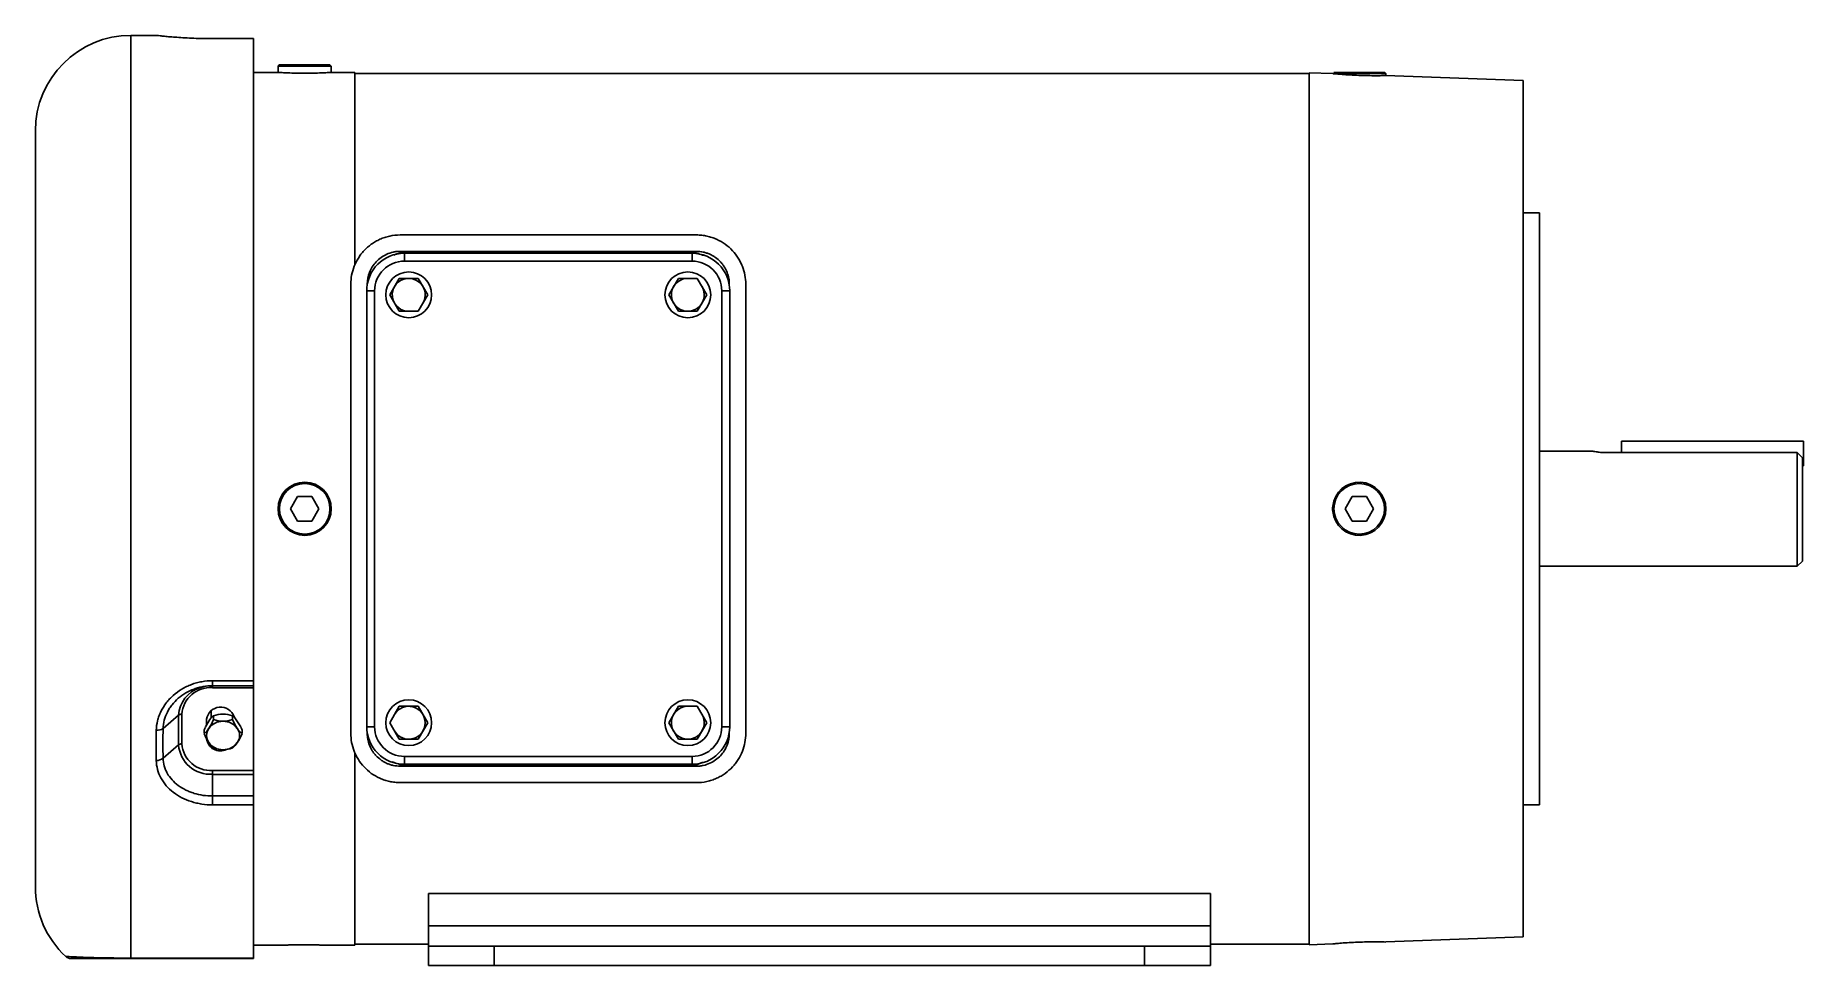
# Paper-space layout '_Front' of a CAD drawing. Header units: inches. Extents: x -6.1 to 7.4, y -3.5 to 3.6.
import ezdxf

# ---------------------------------------------------------------- set-up
doc = ezdxf.new("R2010")
doc.units = ezdxf.units.IN
doc.header["$MEASUREMENT"] = 0

psp = doc.layouts.new('_Front')

# ---------------------------------------------------------------- linework, layer by layer
at = {"color": 7, "linetype": 'Continuous', "lineweight": 25}
for p, q in [((-5.133, 3.596), (-5.325, 3.596)), ((-5.325, 3.596), (-5.325, -3.416)), ((-4.395, 3.571), (-4.705, 3.571)), ((-4.395, 3.571), (-4.705, 3.571)), ((-4.705, 3.571), (-4.705, 3.571)), ((-4.395, 3.571), (-4.395, -3.416)), ((-4.198, 3.372), (-4.207, 3.362)), ((-4.207, 3.362), (-4.207, 3.315)), ((-3.803, 3.362), (-4.207, 3.362)), ((-4.198, 3.372), (-3.813, 3.372)), ((-3.803, 3.362), (-3.813, 3.372)), ((-3.803, 3.315), (-3.803, 3.362)), ((-4.204, 3.315), (-4.395, 3.315)), ((-3.625, 3.315), (-3.806, 3.315)), ((-3.625, 3.315), (-3.625, 1.852)), ((3.625, 3.306), (-3.625, 3.306)), ((3.804, 3.305), (3.625, 3.312)), ((3.625, 3.312), (3.625, -3.312)), ((4.207, 3.305), (3.804, 3.305)), ((3.812, 3.315), (4.198, 3.315)), ((4.207, 3.305), (4.198, 3.315)), ((5.25, 3.252), (4.205, 3.291)), ((4.207, 3.29), (4.207, 3.305)), ((5.25, -3.252), (5.25, 3.252)), ((-6.051, -2.87), (-6.051, 2.87)), ((5.375, 2.249), (5.25, 2.249)), ((5.375, -2.249), (5.375, 2.249)), ((-1.03, 2.08), (-3.28, 2.08)), ((-3.28, 1.955), (-1.03, 1.955)), ((-3.248, 1.941), (-3.248, 1.881)), ((-3.248, 1.941), (-1.063, 1.941)), ((-1.063, 1.881), (-3.248, 1.881)), ((-1.095, 1.949), (-3.215, 1.949)), ((-3.215, 1.949), (-3.215, 1.941)), ((-1.095, 1.949), (-1.095, 1.941)), ((-1.063, 1.941), (-1.063, 1.881)), ((-3.287, 1.75), (-3.359, 1.625)), ((-3.287, 1.75), (-3.143, 1.75)), ((-3.071, 1.625), (-3.143, 1.75)), ((-1.167, 1.75), (-1.239, 1.625)), ((-1.023, 1.75), (-1.167, 1.75)), ((-1.023, 1.75), (-0.951, 1.625)), ((-3.655, 1.705), (-3.655, -1.705)), ((-3.534, 1.655), (-3.474, 1.655)), ((-3.534, -1.655), (-3.534, 1.655)), ((-3.53, 1.705), (-3.53, 1.7)), ((-3.474, 1.655), (-3.474, -1.655)), ((-3.287, 1.5), (-3.359, 1.625)), ((-3.143, 1.5), (-3.071, 1.625)), ((-1.167, 1.5), (-1.239, 1.625)), ((-0.951, 1.625), (-1.023, 1.5)), ((-0.836, -1.655), (-0.836, 1.655)), ((-0.836, 1.655), (-0.777, 1.655)), ((-0.78, 1.705), (-0.78, 1.7)), ((-0.777, 1.655), (-0.777, -1.655)), ((-0.655, 1.705), (-0.655, -1.705)), ((-3.143, 1.5), (-3.287, 1.5)), ((-1.167, 1.5), (-1.023, 1.5)), ((5.778, 0.437), (5.375, 0.437)), ((5.872, 0.427), (7.332, 0.427)), ((5.997, 0.514), (7.38, 0.514)), ((5.997, 0.514), (5.997, 0.427)), ((7.332, -0.437), (7.332, 0.427)), ((7.38, 0.514), (7.38, 0.326)), ((7.372, 0.386), (7.372, -0.397)), ((7.372, 0.326), (7.38, 0.326)), ((-4.059, 0.094), (-4.113, 0)), ((-3.951, 0.094), (-4.059, 0.094)), ((-3.897, 0), (-3.951, 0.094)), ((3.951, 0.094), (3.897, 0)), ((4.059, 0.094), (3.951, 0.094)), ((4.113, 0), (4.059, 0.094)), ((-4.113, 0), (-4.059, -0.094)), ((-4.059, -0.094), (-3.951, -0.094)), ((-3.951, -0.094), (-3.897, 0)), ((3.897, 0), (3.951, -0.094)), ((3.951, -0.094), (4.059, -0.094)), ((4.059, -0.094), (4.113, 0)), ((7.332, -0.437), (7.372, -0.397)), ((5.375, -0.437), (7.332, -0.437)), ((-4.705, -1.306), (-4.395, -1.306)), ((-4.705, -1.359), (-4.705, -1.306)), ((-4.395, -1.344), (-4.705, -1.344)), ((-4.395, -1.359), (-4.705, -1.359)), ((-5.081, -1.669), (-4.964, -1.568)), ((-4.964, -1.793), (-4.964, -1.568)), ((-4.938, -1.56), (-4.938, -1.786)), ((-4.75, -1.599), (-4.75, -1.644)), ((-4.715, -1.532), (-4.715, -1.588)), ((-4.697, -1.6), (-4.697, -1.572)), ((-4.553, -1.6), (-4.553, -1.572)), ((-4.542, -1.581), (-4.491, -1.657)), ((-3.359, -1.625), (-3.287, -1.5)), ((-3.143, -1.5), (-3.287, -1.5)), ((-3.143, -1.5), (-3.071, -1.625)), ((-1.167, -1.5), (-1.239, -1.625)), ((-1.167, -1.5), (-1.023, -1.5)), ((-1.023, -1.5), (-0.951, -1.625)), ((-4.769, -1.708), (-4.769, -1.68)), ((-4.75, -1.644), (-4.759, -1.657)), ((-4.481, -1.708), (-4.481, -1.68)), ((-3.534, -1.655), (-3.474, -1.655)), ((-3.53, -1.7), (-3.53, -1.705)), ((-3.287, -1.75), (-3.359, -1.625)), ((-3.143, -1.75), (-3.071, -1.625)), ((-1.239, -1.625), (-1.167, -1.75)), ((-1.023, -1.75), (-0.951, -1.625)), ((-0.836, -1.655), (-0.777, -1.655)), ((-0.78, -1.7), (-0.78, -1.705)), ((-5.081, -1.894), (-4.964, -1.793)), ((-3.625, -1.852), (-3.625, -3.315)), ((-3.287, -1.75), (-3.143, -1.75)), ((-1.023, -1.75), (-1.167, -1.75)), ((-4.705, -1.987), (-4.395, -1.987)), ((-4.705, -2.249), (-4.705, -1.987)), ((-1.03, -1.955), (-3.28, -1.955)), ((-3.248, -1.881), (-1.063, -1.881)), ((-3.248, -1.881), (-3.248, -1.941)), ((-1.063, -1.941), (-3.248, -1.941)), ((-3.215, -1.949), (-3.215, -1.941)), ((-3.215, -1.949), (-1.095, -1.949)), ((-1.095, -1.949), (-1.095, -1.941)), ((-1.063, -1.881), (-1.063, -1.941)), ((-4.395, -2.017), (-4.705, -2.017)), ((-1.03, -2.08), (-3.28, -2.08)), ((-4.705, -2.181), (-4.395, -2.181)), ((-4.395, -2.249), (-4.705, -2.249)), ((5.25, -2.249), (5.375, -2.249)), ((-3.065, -2.921), (-3.065, -3.47)), ((-3.065, -2.921), (2.875, -2.921)), ((2.875, -2.921), (2.875, -3.47)), ((-3.065, -3.167), (2.875, -3.167)), ((-4.395, -3.315), (-4.161, -3.315)), ((-3.847, -3.315), (-3.625, -3.315)), ((-3.625, -3.306), (-3.065, -3.306)), ((-3.065, -3.321), (2.875, -3.321)), ((-2.565, -3.321), (-2.565, -3.47)), ((2.375, -3.47), (2.375, -3.321)), ((2.875, -3.306), (3.625, -3.306)), ((3.625, -3.312), (3.805, -3.305)), ((4.206, -3.29), (5.25, -3.252)), ((-5.325, -3.413), (-4.395, -3.413)), ((-4.395, -3.416), (-5.325, -3.416)), ((-3.065, -3.47), (2.875, -3.47))]:
    psp.add_line(p, q, dxfattribs=at)
at = {"color": 7, "linetype": 'Continuous', "lineweight": 25, "flags": 128}
psp.add_lwpolyline([(-4.801, -1.36), (-4.755, -1.348), (-4.705, -1.344)], dxfattribs=at)
at = {"color": 7, "linetype": 'Continuous', "lineweight": 25}
for centre, radius in [((-3.215, 1.625), 0.174), ((-1.095, 1.625), 0.174), ((-4.005, 0), 0.202), ((-4.005, 0), 0.192), ((4.005, 0), 0.192), ((-3.215, -1.625), 0.174), ((-1.095, -1.625), 0.174)]:
    psp.add_circle(centre, radius, dxfattribs=at)
for centre, radius, start, end in [((-5.325, 2.87), 0.726, 90, 180), ((-3.248, 1.655), 0.286, 90, 180), ((-3.248, 1.655), 0.226, 90, 180), ((-1.063, 1.655), 0.286, 0, 90), ((-1.063, 1.655), 0.226, 0, 90), ((-3.215, 1.625), 0.125, 330, 270), ((-1.095, 1.625), 0.125, 90, 30), ((4.005, 0), 0.202, 185.7045, 174.2955), ((-4.732, -1.582), 0.232, 107.2531, 176.6433), ((-4.72, -1.577), 0.219, 86.1887, 175.5981), ((-4.94, -1.602), 0.0415, 87.0645, 125.1397), ((-4.644, -1.613), 0.107, 17.72, 172.5888), ((-4.607, -1.688), 0.147, 127.7127, 149.0758), ((-5.082, -1.438), 0.418, 326.6535, 337.1737), ((-4.628, -1.744), 0.185, 89.1503, 112.0281), ((-4.628, -1.428), 0.185, 247.9719, 270.8497), ((-4.622, -1.744), 0.185, 67.9719, 90.8497), ((-4.622, -1.428), 0.185, 269.1503, 292.0281), ((-4.589, -1.627), 0.0665, 44.7891, 56.6392), ((-4.168, -1.438), 0.418, 202.8263, 213.3465), ((-3.215, -1.625), 0.125, 210, 150), ((-1.095, -1.625), 0.125, 90, 30), ((-0.385, -1.797), 4.749, 178.6185, 181.3815), ((-5.126, -1.597), 0.0857, 265.9042, 302.332), ((-0.49, -1.782), 4.592, 178.5951, 181.4049), ((-4.376, -1.847), 0.427, 153.668, 157.0869), ((-4.859, -1.592), 0.147, 307.7127, 329.0758), ((-4.384, -1.546), 0.418, 202.8263, 213.3465), ((-4.415, -1.823), 0.381, 146.4389, 151.3069), ((-4.654, -1.722), 0.0961, 145.7352, 214.2648), ((-4.628, -1.743), 0.129, 88.695, 144.4351), ((-4.622, -1.743), 0.129, 35.5649, 91.305), ((-4.596, -1.722), 0.0961, 325.7352, 34.2648), ((-4.391, -1.592), 0.147, 210.9242, 232.2873), ((-4.866, -1.546), 0.418, 326.6535, 337.1737), ((-4.874, -1.847), 0.427, 22.9131, 26.332), ((-3.248, -1.655), 0.286, 180, 270), ((-3.248, -1.655), 0.226, 180, 270), ((-1.063, -1.655), 0.226, 270, 0), ((-1.063, -1.655), 0.286, 270, 0), ((-4.94, -1.827), 0.0415, 87.0645, 125.1397), ((-4.721, -1.774), 0.243, 184.4019, 273.8113), ((-4.72, -1.769), 0.219, 184.4019, 273.8113), ((-4.646, -1.734), 0.105, 186.7234, 296.2489), ((-4.628, -1.701), 0.129, 215.5649, 271.305), ((-4.607, -1.701), 0.147, 210.9242, 232.2873), ((-4.628, -1.645), 0.185, 247.9719, 270.8497), ((-4.622, -1.701), 0.129, 268.695, 324.4351), ((-4.622, -1.645), 0.185, 269.1503, 292.0281), ((-4.643, -1.701), 0.147, 307.7127, 329.0758), ((-5.13, -1.831), 0.0807, 268.2122, 307.8013), ((-5.325, -2.87), 0.726, 180, 226.9396), ((-5.78, -3.356), 0.06, 227.9324, 270)]:
    psp.add_arc(centre, radius, start, end, dxfattribs=at)
for points, knots in [([(-4.705, 3.571), (-4.729, 3.571), (-4.778, 3.571), (-4.848, 3.574), (-4.915, 3.577), (-4.976, 3.581), (-5.029, 3.585), (-5.072, 3.589), (-5.106, 3.593), (-5.126, 3.595), (-5.135, 3.596), (-5.133, 3.596), (-5.133, 3.596)], [0, 0, 0, 0, 0.107478, 0.218066, 0.325544, 0.436151, 0.543373, 0.65378, 0.759619, 0.868652, 0.972377, 1, 1, 1, 1]), ([(-4.204, 3.315), (-4.204, 3.315), (-4.205, 3.315), (-4.179, 3.313), (-4.135, 3.311), (-4.074, 3.309), (-4.006, 3.309), (-3.938, 3.309), (-3.877, 3.311), (-3.832, 3.313), (-3.806, 3.315), (-3.806, 3.315), (-3.806, 3.315)], [0, 0, 0, 0, 0.068772, 0.175915, 0.283206, 0.390678, 0.498126, 0.605425, 0.712715, 0.820151, 0.927631, 1, 1, 1, 1]), ([(3.804, 3.305), (3.805, 3.305), (3.809, 3.305), (3.829, 3.303), (3.874, 3.299), (3.933, 3.295), (4.002, 3.292), (4.07, 3.29), (4.131, 3.289), (4.177, 3.29), (4.204, 3.29), (4.205, 3.29), (4.205, 3.29)], [0, 0, 0, 0, 0.035675, 0.145948, 0.256524, 0.367586, 0.478819, 0.589836, 0.700608, 0.81135, 0.922163, 1, 1, 1, 1]), ([(-3.28, 2.08), (-3.307, 2.08), (-3.333, 2.077), (-3.372, 2.069), (-3.385, 2.065), (-3.41, 2.057), (-3.422, 2.052), (-3.445, 2.042), (-3.456, 2.036), (-3.478, 2.024), (-3.489, 2.017), (-3.519, 1.995), (-3.537, 1.979), (-3.562, 1.952), (-3.57, 1.943), (-3.585, 1.924), (-3.591, 1.914), (-3.61, 1.884), (-3.621, 1.864), (-3.638, 1.82), (-3.644, 1.797), (-3.653, 1.752), (-3.655, 1.729), (-3.655, 1.705)], [0, 0, 0, 0, 0.125, 0.125, 0.1875, 0.1875, 0.25, 0.25, 0.3125, 0.3125, 0.375, 0.375, 0.5, 0.5, 0.5625, 0.5625, 0.625, 0.625, 0.75, 0.75, 0.875, 0.875, 1, 1, 1, 1]), ([(-0.655, 1.705), (-0.655, 1.729), (-0.657, 1.752), (-0.666, 1.797), (-0.672, 1.82), (-0.685, 1.852), (-0.69, 1.863), (-0.7, 1.884), (-0.706, 1.894), (-0.725, 1.924), (-0.739, 1.943), (-0.772, 1.978), (-0.791, 1.995), (-0.831, 2.024), (-0.853, 2.036), (-0.888, 2.052), (-0.9, 2.057), (-0.925, 2.065), (-0.938, 2.069), (-0.963, 2.074), (-0.976, 2.076), (-1.003, 2.079), (-1.016, 2.08), (-1.03, 2.08)], [0, 0, 0, 0, 0.125, 0.125, 0.25, 0.25, 0.3125, 0.3125, 0.375, 0.375, 0.5, 0.5, 0.625, 0.625, 0.75, 0.75, 0.8125, 0.8125, 0.875, 0.875, 0.9375, 0.9375, 1, 1, 1, 1]), ([(-3.53, 1.705), (-3.53, 1.736), (-3.524, 1.767), (-3.507, 1.81), (-3.5, 1.824), (-3.483, 1.851), (-3.474, 1.864), (-3.452, 1.887), (-3.439, 1.898), (-3.412, 1.918), (-3.398, 1.926), (-3.366, 1.94), (-3.35, 1.946), (-3.324, 1.951), (-3.316, 1.953), (-3.298, 1.955), (-3.289, 1.955), (-3.28, 1.955)], [0, 0, 0, 0, 0.25, 0.25, 0.375, 0.375, 0.5, 0.5, 0.625, 0.625, 0.75, 0.75, 0.875, 0.875, 0.9375, 0.9375, 1, 1, 1, 1]), ([(-3.215, 1.949), (-3.247, 1.948), (-3.287, 1.946), (-3.321, 1.929), (-3.328, 1.926)], [0, 0, 0, 0, 0.7896826, 1, 1, 1, 1]), ([(-0.972, 1.923), (-1.002, 1.934), (-1.041, 1.948), (-1.084, 1.949), (-1.095, 1.949)], [0, 0, 0, 0, 0.749665, 1, 1, 1, 1]), ([(-1.03, 1.955), (-1.012, 1.955), (-0.995, 1.953), (-0.969, 1.948), (-0.961, 1.945), (-0.944, 1.94), (-0.936, 1.937), (-0.92, 1.93), (-0.913, 1.926), (-0.898, 1.918), (-0.891, 1.913), (-0.871, 1.898), (-0.859, 1.888), (-0.842, 1.87), (-0.837, 1.864), (-0.827, 1.851), (-0.822, 1.845), (-0.81, 1.825), (-0.803, 1.811), (-0.791, 1.781), (-0.787, 1.766), (-0.781, 1.736), (-0.78, 1.721), (-0.78, 1.705)], [0, 0, 0, 0, 0.125, 0.125, 0.1875, 0.1875, 0.25, 0.25, 0.3125, 0.3125, 0.375, 0.375, 0.5, 0.5, 0.5625, 0.5625, 0.625, 0.625, 0.75, 0.75, 0.875, 0.875, 1, 1, 1, 1]), ([(5.872, 0.427), (5.866, 0.427), (5.86, 0.427), (5.848, 0.428), (5.842, 0.428), (5.831, 0.429), (5.825, 0.43), (5.815, 0.431), (5.81, 0.432), (5.797, 0.434), (5.79, 0.435), (5.781, 0.437), (5.778, 0.437), (5.778, 0.437)], [0, 0, 0, 0, 0.125, 0.125, 0.25, 0.25, 0.375, 0.375, 0.5, 0.5, 0.75, 0.75, 1, 1, 1, 1]), ([(-5.133, -1.682), (-5.132, -1.658), (-5.129, -1.634), (-5.12, -1.598), (-5.116, -1.586), (-5.108, -1.562), (-5.103, -1.551), (-5.086, -1.517), (-5.072, -1.495), (-5.049, -1.464), (-5.04, -1.454), (-5.022, -1.435), (-5.013, -1.426), (-4.984, -1.4), (-4.962, -1.384), (-4.927, -1.363), (-4.915, -1.357), (-4.891, -1.345), (-4.866, -1.334), (-4.841, -1.326), (-4.814, -1.319), (-4.801, -1.316), (-4.76, -1.308), (-4.733, -1.306), (-4.705, -1.306)], [0, 0, 0, 0, 0.125, 0.125, 0.1875, 0.1875, 0.25, 0.25, 0.375, 0.375, 0.4375, 0.4375, 0.5, 0.5, 0.625, 0.625, 0.6875, 0.6875, 0.75, 0.8125, 0.8125, 0.875, 0.875, 1, 1, 1, 1]), ([(-4.705, -1.344), (-4.729, -1.344), (-4.753, -1.346), (-4.788, -1.352), (-4.799, -1.355), (-4.822, -1.361), (-4.834, -1.365), (-4.867, -1.377), (-4.888, -1.387), (-4.929, -1.41), (-4.948, -1.424), (-4.983, -1.454), (-4.998, -1.471), (-5.019, -1.497), (-5.026, -1.506), (-5.038, -1.525), (-5.043, -1.535), (-5.058, -1.564), (-5.066, -1.585), (-5.077, -1.627), (-5.08, -1.648), (-5.081, -1.669)], [0, 0, 0, 0, 0.125, 0.125, 0.1875, 0.1875, 0.25, 0.25, 0.375, 0.375, 0.5, 0.5, 0.625, 0.625, 0.6875, 0.6875, 0.75, 0.75, 0.875, 0.875, 1, 1, 1, 1]), ([(-3.655, -1.705), (-3.655, -1.729), (-3.653, -1.752), (-3.644, -1.797), (-3.638, -1.82), (-3.625, -1.852), (-3.62, -1.863), (-3.61, -1.884), (-3.604, -1.894), (-3.585, -1.924), (-3.571, -1.943), (-3.538, -1.978), (-3.519, -1.995), (-3.479, -2.024), (-3.457, -2.036), (-3.422, -2.052), (-3.41, -2.057), (-3.385, -2.065), (-3.372, -2.069), (-3.347, -2.074), (-3.334, -2.076), (-3.307, -2.079), (-3.294, -2.08), (-3.28, -2.08)], [0, 0, 0, 0, 0.125, 0.125, 0.25, 0.25, 0.3125, 0.3125, 0.375, 0.375, 0.5, 0.5, 0.625, 0.625, 0.75, 0.75, 0.8125, 0.8125, 0.875, 0.875, 0.9375, 0.9375, 1, 1, 1, 1]), ([(-3.28, -1.955), (-3.298, -1.955), (-3.315, -1.953), (-3.341, -1.948), (-3.349, -1.945), (-3.366, -1.94), (-3.374, -1.937), (-3.39, -1.93), (-3.397, -1.926), (-3.412, -1.918), (-3.419, -1.913), (-3.439, -1.898), (-3.451, -1.888), (-3.468, -1.87), (-3.473, -1.864), (-3.483, -1.851), (-3.488, -1.845), (-3.5, -1.825), (-3.507, -1.811), (-3.519, -1.781), (-3.523, -1.766), (-3.529, -1.736), (-3.53, -1.721), (-3.53, -1.705)], [0, 0, 0, 0, 0.125, 0.125, 0.1875, 0.1875, 0.25, 0.25, 0.3125, 0.3125, 0.375, 0.375, 0.5, 0.5, 0.5625, 0.5625, 0.625, 0.625, 0.75, 0.75, 0.875, 0.875, 1, 1, 1, 1]), ([(-0.78, -1.705), (-0.78, -1.736), (-0.786, -1.767), (-0.803, -1.81), (-0.81, -1.824), (-0.827, -1.851), (-0.836, -1.864), (-0.858, -1.887), (-0.871, -1.898), (-0.898, -1.918), (-0.912, -1.926), (-0.944, -1.94), (-0.96, -1.946), (-0.986, -1.951), (-0.994, -1.953), (-1.012, -1.955), (-1.021, -1.955), (-1.03, -1.955)], [0, 0, 0, 0, 0.25, 0.25, 0.375, 0.375, 0.5, 0.5, 0.625, 0.625, 0.75, 0.75, 0.875, 0.875, 0.9375, 0.9375, 1, 1, 1, 1]), ([(-1.03, -2.08), (-1.003, -2.08), (-0.977, -2.077), (-0.938, -2.069), (-0.925, -2.065), (-0.9, -2.057), (-0.888, -2.052), (-0.865, -2.042), (-0.854, -2.036), (-0.832, -2.024), (-0.821, -2.017), (-0.791, -1.995), (-0.773, -1.979), (-0.748, -1.952), (-0.74, -1.943), (-0.725, -1.924), (-0.719, -1.914), (-0.7, -1.884), (-0.689, -1.864), (-0.672, -1.82), (-0.666, -1.797), (-0.657, -1.752), (-0.655, -1.729), (-0.655, -1.705)], [0, 0, 0, 0, 0.125, 0.125, 0.1875, 0.1875, 0.25, 0.25, 0.3125, 0.3125, 0.375, 0.375, 0.5, 0.5, 0.5625, 0.5625, 0.625, 0.625, 0.75, 0.75, 0.875, 0.875, 1, 1, 1, 1]), ([(-4.728, -1.783), (-4.73, -1.78), (-4.735, -1.776), (-4.737, -1.771), (-4.738, -1.768)], [0, 0, 0, 0, 0.544779, 1, 1, 1, 1]), ([(-4.705, -2.249), (-4.733, -2.249), (-4.76, -2.247), (-4.8, -2.241), (-4.813, -2.238), (-4.84, -2.232), (-4.853, -2.228), (-4.891, -2.216), (-4.915, -2.206), (-4.961, -2.183), (-4.983, -2.169), (-5.023, -2.138), (-5.041, -2.122), (-5.064, -2.094), (-5.072, -2.085), (-5.085, -2.065), (-5.091, -2.055), (-5.108, -2.024), (-5.117, -2.003), (-5.129, -1.958), (-5.132, -1.935), (-5.133, -1.911)], [0, 0, 0, 0, 0.125, 0.125, 0.1875, 0.1875, 0.25, 0.25, 0.375, 0.375, 0.5, 0.5, 0.625, 0.625, 0.6875, 0.6875, 0.75, 0.75, 0.875, 0.875, 1, 1, 1, 1]), ([(-5.081, -1.894), (-5.08, -1.915), (-5.077, -1.934), (-5.069, -1.963), (-5.066, -1.973), (-5.058, -1.991), (-5.054, -2), (-5.039, -2.027), (-5.027, -2.043), (-4.999, -2.074), (-4.983, -2.089), (-4.948, -2.115), (-4.929, -2.126), (-4.899, -2.141), (-4.888, -2.145), (-4.867, -2.154), (-4.856, -2.158), (-4.823, -2.168), (-4.8, -2.173), (-4.753, -2.18), (-4.729, -2.181), (-4.705, -2.181)], [0, 0, 0, 0, 0.125, 0.125, 0.1875, 0.1875, 0.25, 0.25, 0.375, 0.375, 0.5, 0.5, 0.625, 0.625, 0.6875, 0.6875, 0.75, 0.75, 0.875, 0.875, 1, 1, 1, 1]), ([(-3.338, -1.923), (-3.308, -1.934), (-3.269, -1.948), (-3.226, -1.949), (-3.215, -1.949)], [0, 0, 0, 0, 0.749665, 1, 1, 1, 1]), ([(-1.095, -1.949), (-1.063, -1.948), (-1.023, -1.946), (-0.989, -1.929), (-0.982, -1.926)], [0, 0, 0, 0, 0.789683, 1, 1, 1, 1]), ([(-4.161, -3.315), (-4.162, -3.315), (-4.164, -3.315), (-4.149, -3.314), (-4.119, -3.313), (-4.074, -3.312), (-4.022, -3.311), (-3.968, -3.311), (-3.918, -3.312), (-3.879, -3.314), (-3.852, -3.315), (-3.849, -3.315), (-3.847, -3.315)], [0, 0, 0, 0, 0.0369, 0.144149, 0.251443, 0.358843, 0.466244, 0.573541, 0.680788, 0.788121, 0.895538, 1, 1, 1, 1]), ([(4.206, -3.29), (4.206, -3.29), (4.21, -3.291), (4.196, -3.29), (4.163, -3.29), (4.11, -3.289), (4.046, -3.29), (3.977, -3.293), (3.911, -3.296), (3.855, -3.3), (3.818, -3.304), (3.801, -3.305), (3.804, -3.305), (3.805, -3.305)], [0, 0, 0, 0, 0.006908, 0.114042, 0.221181, 0.328408, 0.435668, 0.542914, 0.650277, 0.757895, 0.86559, 0.972941, 1, 1, 1, 1]), ([(-5.82, -3.4), (-5.82, -3.4), (-5.82, -3.4), (-5.808, -3.401), (-5.783, -3.402), (-5.74, -3.404), (-5.685, -3.407), (-5.621, -3.409), (-5.56, -3.41), (-5.494, -3.412), (-5.43, -3.412), (-5.378, -3.413), (-5.342, -3.413), (-5.325, -3.413)], [0, 0, 0, 0, 0.083588, 0.220139, 0.358794, 0.498497, 0.646694, 0.720701, 0.795982, 0.878476, 0.919567, 0.962113, 1, 1, 1, 1]), ([(-5.325, -3.416), (-5.351, -3.416), (-5.404, -3.416), (-5.469, -3.416), (-5.522, -3.416), (-5.577, -3.416), (-5.631, -3.416), (-5.686, -3.416), (-5.731, -3.416), (-5.761, -3.416), (-5.778, -3.416), (-5.778, -3.416), (-5.778, -3.416)], [0, 0, 0, 0, 0.060668, 0.120971, 0.173456, 0.226062, 0.324109, 0.422423, 0.57098, 0.720095, 0.869076, 1, 1, 1, 1])]:
    psp.add_open_spline(points, degree=3, knots=knots, dxfattribs=at)
for points in [[(7.332, 0.427), (7.346, 0.413), (7.359, 0.4), (7.372, 0.386)], [(3.804, 0.02), (3.802, 0.007), (3.802, -0.007), (3.804, -0.02)]]:
    psp.add_open_spline(points, degree=3, dxfattribs=at)

doc.saveas('drawing.dxf')
